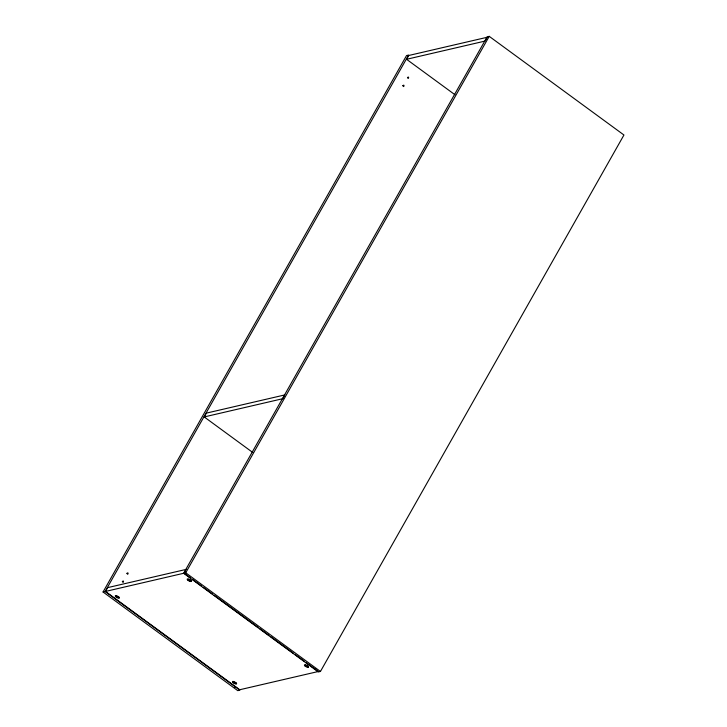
<?xml version="1.0" encoding="UTF-8"?>
<svg xmlns="http://www.w3.org/2000/svg" width="727" height="727" viewBox="0 0 727 727"><rect width="100%" height="100%" fill="white"/><g stroke="black" fill="none" stroke-linecap="round" stroke-linejoin="round"><path stroke-width="1.09" d="M103.052 591.996L406.557 55.534L408.629 55.061L105.115 591.514L103.052 591.996L237.774 690.65L239.837 690.168L105.115 591.514M306.403 662.824L318.281 671.512L239.746 689.741L105.497 591.433L107.651 587.625L186.185 569.395M252.742 452.467L204.223 416.935L206.377 413.118L284.911 394.897M454.966 94.737L406.566 59.296L408.719 55.488L487.254 37.259L485.636 40.112M184.567 572.249L185.649 570.35M284.375 395.842L282.758 398.705L204.223 416.935M105.497 591.433L185.721 572.803L489.226 36.35L623.948 135.004L320.443 671.466L318.371 671.939L183.649 573.285L487.163 36.832L489.226 36.35M406.566 59.296L485.1 41.066M235.348 686.879L234.657 687.042L236.057 687.397M313.882 668.649L315.282 669.013L314.591 669.176M185.721 572.803L320.443 671.466M184.031 573.203L190.429 577.883M192.255 579.219L201.388 585.907M203.206 587.252L212.339 593.932M214.165 595.277L258.003 627.374M259.83 628.71L268.963 635.398M270.789 636.734L293.626 653.455M295.453 654.8L304.577 661.479M307.621 665.905L308.484 666.877M190.392 580.055L191.256 581.027M235.702 682.598L236.566 683.571M118.465 596.749L119.328 597.721M122.381 581.464C123.326 584.372 124.372 579.41 122.381 581.464M126.98 573.339C127.925 576.247 128.97 571.286 126.98 573.339M402.894 85.65C403.848 88.558 404.894 83.596 402.894 85.65M407.493 77.525C408.447 80.433 409.492 75.472 407.493 77.525M116.384 596.085L116.938 596.758L116.456 596.867L118.519 597.649L116.384 596.085M188.302 579.392L188.847 580.519L190.438 580.955L188.302 579.392M233.612 681.935L234.158 683.062L235.748 683.489L233.612 681.935M305.54 665.241L306.085 665.914L305.604 666.023L307.666 666.804L305.54 665.241M304.904 665.859A2.326 0.763 29.5 0 0 308.402 667.286A2.326 0.763 29.5 0 0 306.076 665.014A2.326 0.763 29.5 0 0 304.904 665.859M232.985 682.553A2.326 0.763 29.5 0 0 236.484 683.98A2.326 0.763 29.5 0 0 234.158 681.708A2.326 0.763 29.5 0 0 232.985 682.553M187.675 580.01A2.326 0.763 29.5 0 0 191.174 581.436A2.326 0.763 29.5 0 0 188.847 579.165A2.326 0.763 29.5 0 0 187.675 580.01M115.757 596.703A2.326 0.763 29.5 0 0 119.255 598.13A2.326 0.763 29.5 0 0 116.929 595.858A2.326 0.763 29.5 0 0 115.757 596.703"/></g></svg>
